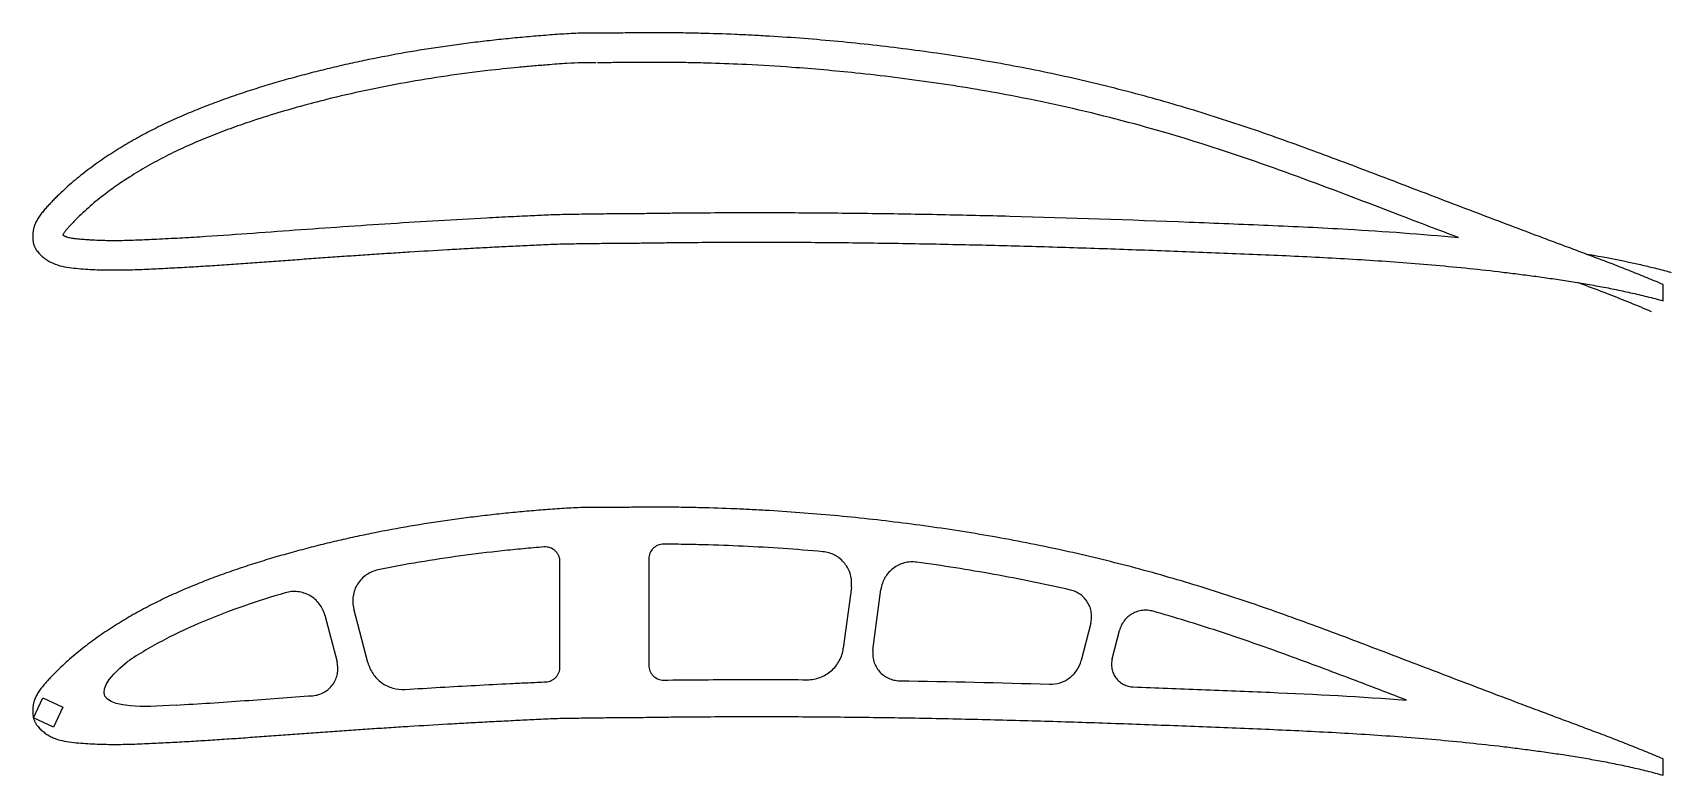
# Model space of a CAD drawing. Header units: millimetres. Extents: x -11497 to 404, y -3854 to 414.
# Drawn here: x -7118.3 to -6896.9, y 143.9 to 244.2 of the extents above; entities that cross this region are included whole.
import ezdxf

# ---------------------------------------------------------------- set-up
doc = ezdxf.new("R2010")
doc.units = ezdxf.units.MM

msp = doc.modelspace()

# ---------------------------------------------------------------- linework, layer by layer
at = {"color": 7, "linetype": 'Continuous', "lineweight": 25}
for p, q in [((-6897.9489, 207.9926), (-6897.9524, 210.198)), ((-7035.0659, 173.0935), (-7035.0659, 158.722)), ((-7047.0659, 158.4821), (-7047.0659, 172.7232)), ((-7007.6785, 169.2603), (-7008.7671, 161.0187)), ((-7004.7617, 160.7826), (-7003.6785, 168.9798)), ((-7073.0343, 159.0901), (-7074.9399, 166.342)), ((-7078.8552, 165.5032), (-7077.2001, 159.2045)), ((-6975.3194, 164.408), (-6976.6161, 159.3712)), ((-6972.4246, 159.608), (-6971.4467, 163.409)), ((-7105.5803, 159.1814), (-7105.5806, 159.1817)), ((-7118.2304, 151.6079), (-7116.9626, 154.3268)), ((-7116.9626, 154.3268), (-7114.2437, 153.0589)), ((-7114.2437, 153.0589), (-7115.5115, 150.34)), ((-7098.9663, 153.3495), (-7098.9647, 153.3496)), ((-7115.5115, 150.34), (-7118.2304, 151.6079)), ((-6897.9489, 143.8573), (-6897.9524, 146.0627))]:
    msp.add_line(p, q, dxfattribs=at)
for points, knots in [([(-7042.0659, 244.174), (-7042.9102, 244.1946), (-7044.6012, 244.1781), (-7047.1346, 244.0346), (-7049.6647, 243.8353), (-7052.1944, 243.6218), (-7054.7218, 243.3744), (-7057.2467, 243.0968), (-7059.7689, 242.7893), (-7063.1268, 242.3329), (-7067.3137, 241.6786), (-7071.4823, 240.9045), (-7074.8031, 240.2097), (-7077.2857, 239.6498), (-7079.7596, 239.0503), (-7082.2239, 238.4108), (-7084.6779, 237.7311), (-7087.12, 237.0082), (-7089.5481, 236.2382), (-7091.9588, 235.4146), (-7094.3517, 234.5393), (-7096.7202, 233.5992), (-7099.0629, 232.5955), (-7101.3701, 231.512), (-7103.6333, 230.3384), (-7105.8499, 229.0789), (-7108.0106, 227.7254), (-7109.7637, 226.5246), (-7111.1277, 225.5103), (-7112.1291, 224.7214), (-7113.1079, 223.9046), (-7114.0564, 223.0525), (-7114.8249, 222.3191), (-7115.4264, 221.7187), (-7115.8714, 221.2624), (-7116.3099, 220.7998), (-7116.7323, 220.3222), (-7117.1341, 219.8273), (-7117.5069, 219.3099), (-7117.7857, 218.8572), (-7117.974, 218.4761), (-7118.1013, 218.1839), (-7118.1831, 217.931), (-7118.2354, 217.7253), (-7118.2694, 217.5697), (-7118.2924, 217.412), (-7118.3066, 217.2004), (-7118.3324, 216.9357), (-7118.3264, 216.6699), (-7118.3218, 216.4576), (-7118.316, 216.2986), (-7118.3057, 216.1398), (-7118.2909, 215.9818), (-7118.2703, 215.8243), (-7118.2297, 215.6707), (-7118.1771, 215.5208), (-7118.1196, 215.3724), (-7118.0534, 215.2275), (-7117.9786, 215.087), (-7117.8962, 214.9508), (-7117.7775, 214.7748), (-7117.5511, 214.4799), (-7117.257, 214.172), (-7116.9339, 213.8961), (-7116.6004, 213.6327), (-7116.1522, 213.3465), (-7115.3959, 212.9566), (-7114.3774, 212.6366), (-7113.1154, 212.4482), (-7111.8457, 212.3336), (-7110.5743, 212.2425), (-7109.3006, 212.1917), (-7108.0264, 212.162), (-7106.7518, 212.1631), (-7105.4774, 212.1819), (-7104.2036, 212.2234), (-7102.9303, 212.2755), (-7101.6575, 212.3357), (-7100.3849, 212.4007), (-7099.1124, 212.4679), (-7097.4162, 212.5609), (-7095.2963, 212.6841), (-7092.7539, 212.8487), (-7090.2126, 213.025), (-7087.6722, 213.2087), (-7085.1323, 213.3949), (-7082.5928, 213.5809), (-7080.0536, 213.7652), (-7077.5146, 213.9455), (-7074.9757, 214.1212), (-7072.4371, 214.2926), (-7069.8987, 214.4587), (-7066.5144, 214.6745), (-7063.1306, 214.8772), (-7059.7474, 215.0694), (-7057.2102, 215.2057), (-7054.6736, 215.3377), (-7052.5601, 215.445), (-7050.8692, 215.5205), (-7049.6014, 215.5814), (-7048.3339, 215.6444), (-7047.0658, 215.6888), (-7045.7974, 215.7142), (-7044.1064, 215.735), (-7042.8383, 215.7461), (-7041.2375, 215.7759), (-7039.7262, 215.791), (-7037.838, 215.7989), (-7036.3278, 215.8096), (-7034.8179, 215.8314), (-7032.9309, 215.8581), (-7030.6673, 215.8819), (-7027.65, 215.9068), (-7023.88, 215.9259), (-7019.3585, 215.9316), (-7014.8394, 215.9159), (-7010.3225, 215.8838), (-7005.8076, 215.8341), (-7001.2945, 215.7714), (-6996.7832, 215.691), (-6992.2734, 215.597), (-6986.2622, 215.4534), (-6978.7511, 215.2393), (-6969.741, 214.9332), (-6962.2336, 214.6494), (-6956.2272, 214.4128), (-6951.7221, 214.2282), (-6947.2169, 214.0266), (-6942.7119, 213.7987), (-6938.2075, 213.5354), (-6933.7045, 213.2275), (-6929.2037, 212.8655), (-6924.7061, 212.4464), (-6920.962, 212.0395), (-6917.9699, 211.6769), (-6915.7276, 211.386), (-6913.4873, 211.0755), (-6911.2495, 210.7432), (-6909.0147, 210.3862), (-6906.7845, 209.9978), (-6904.5604, 209.571), (-6902.3443, 209.1005), (-6900.1392, 208.578), (-6898.6759, 208.1989), (-6897.9489, 207.9926)], [0, 0, 0, 0, 0.00825074, 0.01650149, 0.02475223, 0.03300297, 0.04125371, 0.04950446, 0.0577552, 0.06600594, 0.08250743, 0.09900892, 0.10725966, 0.1155104, 0.12376114, 0.13201189, 0.14026263, 0.14851337, 0.15676412, 0.16501486, 0.1732656, 0.18151635, 0.18976709, 0.19801783, 0.20626857, 0.21451932, 0.22277006, 0.2310208, 0.23514617, 0.23927155, 0.24339692, 0.24752229, 0.25164766, 0.25371035, 0.25577303, 0.25783572, 0.2598984, 0.26196109, 0.26402378, 0.26608646, 0.2671178, 0.26814915, 0.26918049, 0.26969616, 0.27021183, 0.2707275, 0.27124318, 0.27227452, 0.27330586, 0.27382153, 0.2743372, 0.27485288, 0.27536855, 0.27588422, 0.27639989, 0.27691556, 0.27743123, 0.2779469, 0.27846258, 0.27897825, 0.27949392, 0.28052526, 0.28258795, 0.28361929, 0.28465063, 0.28671332, 0.288776, 0.29290138, 0.29702675, 0.30115212, 0.30527749, 0.30940286, 0.31352823, 0.3176536, 0.32177898, 0.32590435, 0.33002972, 0.33415509, 0.33828046, 0.34240583, 0.3465312, 0.35478195, 0.36303269, 0.37128343, 0.37953418, 0.38778492, 0.39603566, 0.40428641, 0.41253715, 0.42078789, 0.42903863, 0.43728938, 0.44554012, 0.46204161, 0.47029235, 0.47854309, 0.48679384, 0.49504458, 0.49916995, 0.50329532, 0.50742069, 0.51154606, 0.51567144, 0.51979681, 0.52804755, 0.52804755, 0.53542181, 0.54279606, 0.54648319, 0.55017032, 0.55754458, 0.56491884, 0.57229309, 0.58704161, 0.60179012, 0.61653863, 0.63128715, 0.64603566, 0.66078418, 0.67553269, 0.6902812, 0.70502972, 0.73452675, 0.76402378, 0.7935208, 0.80826932, 0.82301783, 0.83776635, 0.85251486, 0.86726337, 0.88201189, 0.8967604, 0.91150892, 0.92625743, 0.93363169, 0.94100594, 0.9483802, 0.95575446, 0.96312871, 0.97050297, 0.97787723, 0.98525149, 0.99262574, 1, 1, 1, 1]), ([(-6897.9524, 210.198), (-6898.6675, 210.5043), (-6900.1041, 211.1021), (-6902.2689, 211.9747), (-6904.4422, 212.8256), (-6906.6219, 213.66), (-6908.8068, 214.4807), (-6910.9937, 215.2961), (-6913.1799, 216.1132), (-6916.0932, 217.2069), (-6919.7323, 218.581), (-6924.0953, 220.2404), (-6928.4563, 221.9051), (-6932.8165, 223.5717), (-6937.1767, 225.2381), (-6942.9968, 227.4431), (-6948.8363, 229.5972), (-6954.7193, 231.6294), (-6960.6366, 233.5595), (-6968.1027, 235.752), (-6977.1603, 238.0222), (-6984.7813, 239.5943), (-6990.9118, 240.6697), (-6995.5246, 241.3861), (-7000.1492, 242.0217), (-7004.7839, 242.5786), (-7009.4273, 243.0576), (-7014.0783, 243.4562), (-7017.9591, 243.7236), (-7021.0663, 243.8949), (-7024.1748, 244.0419), (-7027.2851, 244.1431), (-7030.3965, 244.2086), (-7032.7303, 244.2289), (-7035.0643, 244.2374), (-7037.3981, 244.2091), (-7039.732, 244.1939), (-7041.2879, 244.184), (-7042.0659, 244.174)], [0, 0, 0, 0, 0.015625, 0.03125, 0.046875, 0.0625, 0.078125, 0.09375, 0.109375, 0.125, 0.15625, 0.1875, 0.21875, 0.25, 0.28125, 0.3125, 0.375, 0.40625, 0.4375, 0.5, 0.5625, 0.625, 0.65625, 0.6875, 0.71875, 0.75, 0.78125, 0.8125, 0.84375, 0.859375, 0.875, 0.90625, 0.921875, 0.9375, 0.953125, 0.96875, 0.984375, 1, 1, 1, 1]), ([(-7042.0659, 180.0387), (-7042.9102, 180.0593), (-7044.6012, 180.0428), (-7047.1346, 179.8993), (-7049.6647, 179.7), (-7052.1944, 179.4865), (-7054.7218, 179.2392), (-7057.2467, 178.9615), (-7059.7689, 178.654), (-7063.1268, 178.1977), (-7067.3137, 177.5434), (-7071.4823, 176.7693), (-7074.8031, 176.0745), (-7077.2857, 175.5146), (-7079.7596, 174.915), (-7082.2239, 174.2755), (-7084.6779, 173.5958), (-7087.12, 172.8729), (-7089.5481, 172.103), (-7091.9588, 171.2793), (-7094.3517, 170.404), (-7096.7202, 169.464), (-7099.0629, 168.4602), (-7101.3701, 167.3767), (-7103.6333, 166.2032), (-7105.8499, 164.9436), (-7108.0106, 163.5901), (-7109.7637, 162.3893), (-7111.1277, 161.375), (-7112.1291, 160.5862), (-7113.1079, 159.7694), (-7114.0564, 158.9172), (-7114.8249, 158.1838), (-7115.4264, 157.5835), (-7115.8714, 157.1271), (-7116.3099, 156.6645), (-7116.7323, 156.1869), (-7117.1341, 155.6921), (-7117.5069, 155.1747), (-7117.7857, 154.722), (-7117.974, 154.3408), (-7118.1013, 154.0487), (-7118.1831, 153.7957), (-7118.2354, 153.59), (-7118.2694, 153.4344), (-7118.2924, 153.2767), (-7118.3066, 153.0651), (-7118.3324, 152.8004), (-7118.3264, 152.5346), (-7118.3218, 152.3223), (-7118.316, 152.1633), (-7118.3057, 152.0045), (-7118.2909, 151.8465), (-7118.2703, 151.689), (-7118.2297, 151.5355), (-7118.1771, 151.3856), (-7118.1196, 151.2371), (-7118.0534, 151.0923), (-7117.9786, 150.9517), (-7117.8962, 150.8155), (-7117.7775, 150.6396), (-7117.5511, 150.3446), (-7117.257, 150.0367), (-7116.9339, 149.7609), (-7116.6004, 149.4974), (-7116.1522, 149.2112), (-7115.3959, 148.8213), (-7114.3774, 148.5014), (-7113.1154, 148.313), (-7111.8457, 148.1984), (-7110.5743, 148.1072), (-7109.3006, 148.0564), (-7108.0264, 148.0268), (-7106.7518, 148.0278), (-7105.4774, 148.0466), (-7104.2036, 148.0882), (-7102.9303, 148.1403), (-7101.6575, 148.2005), (-7100.3849, 148.2654), (-7099.1124, 148.3326), (-7097.4162, 148.4256), (-7095.2963, 148.5488), (-7092.7539, 148.7134), (-7090.2126, 148.8897), (-7087.6722, 149.0734), (-7085.1323, 149.2596), (-7082.5928, 149.4456), (-7080.0536, 149.6299), (-7077.5146, 149.8102), (-7074.9757, 149.9859), (-7072.4371, 150.1574), (-7069.8987, 150.3235), (-7066.5144, 150.5392), (-7063.1306, 150.7419), (-7059.7474, 150.9342), (-7057.2102, 151.0705), (-7054.6736, 151.2024), (-7052.5601, 151.3097), (-7050.8692, 151.3853), (-7049.6014, 151.4461), (-7048.3339, 151.5091), (-7047.0658, 151.5536), (-7045.7974, 151.579), (-7044.1064, 151.5998), (-7042.8383, 151.6108), (-7041.2375, 151.6406), (-7039.7262, 151.6557), (-7037.838, 151.6637), (-7036.3278, 151.6743), (-7034.8179, 151.6961), (-7032.9309, 151.7229), (-7030.6673, 151.7466), (-7027.65, 151.7715), (-7023.88, 151.7907), (-7019.3585, 151.7964), (-7014.8394, 151.7806), (-7010.3225, 151.7485), (-7005.8076, 151.6988), (-7001.2945, 151.6362), (-6996.7832, 151.5557), (-6992.2734, 151.4617), (-6986.2622, 151.3181), (-6978.7511, 151.1041), (-6969.741, 150.798), (-6962.2336, 150.5141), (-6956.2272, 150.2776), (-6951.7221, 150.0929), (-6947.2169, 149.8913), (-6942.7119, 149.6634), (-6938.2075, 149.4001), (-6933.7045, 149.0922), (-6929.2037, 148.7302), (-6924.7061, 148.3111), (-6920.962, 147.9042), (-6917.9699, 147.5416), (-6915.7276, 147.2508), (-6913.4873, 146.9403), (-6911.2495, 146.6079), (-6909.0147, 146.2509), (-6906.7845, 145.8625), (-6904.5604, 145.4358), (-6902.3443, 144.9652), (-6900.1392, 144.4427), (-6898.6759, 144.0636), (-6897.9489, 143.8573)], [0, 0, 0, 0, 0.00825074, 0.01650149, 0.02475223, 0.03300297, 0.04125371, 0.04950446, 0.0577552, 0.06600594, 0.08250743, 0.09900892, 0.10725966, 0.1155104, 0.12376114, 0.13201189, 0.14026263, 0.14851337, 0.15676412, 0.16501486, 0.1732656, 0.18151635, 0.18976709, 0.19801783, 0.20626857, 0.21451932, 0.22277006, 0.2310208, 0.23514617, 0.23927155, 0.24339692, 0.24752229, 0.25164766, 0.25371035, 0.25577303, 0.25783572, 0.2598984, 0.26196109, 0.26402378, 0.26608646, 0.2671178, 0.26814915, 0.26918049, 0.26969616, 0.27021183, 0.2707275, 0.27124318, 0.27227452, 0.27330586, 0.27382153, 0.2743372, 0.27485288, 0.27536855, 0.27588422, 0.27639989, 0.27691556, 0.27743123, 0.2779469, 0.27846258, 0.27897825, 0.27949392, 0.28052526, 0.28258795, 0.28361929, 0.28465063, 0.28671332, 0.288776, 0.29290138, 0.29702675, 0.30115212, 0.30527749, 0.30940286, 0.31352823, 0.3176536, 0.32177898, 0.32590435, 0.33002972, 0.33415509, 0.33828046, 0.34240583, 0.3465312, 0.35478195, 0.36303269, 0.37128343, 0.37953418, 0.38778492, 0.39603566, 0.40428641, 0.41253715, 0.42078789, 0.42903863, 0.43728938, 0.44554012, 0.46204161, 0.47029235, 0.47854309, 0.48679384, 0.49504458, 0.49916995, 0.50329532, 0.50742069, 0.51154606, 0.51567144, 0.51979681, 0.52804755, 0.52804755, 0.53542181, 0.54279606, 0.54648319, 0.55017032, 0.55754458, 0.56491884, 0.57229309, 0.58704161, 0.60179012, 0.61653863, 0.63128715, 0.64603566, 0.66078418, 0.67553269, 0.6902812, 0.70502972, 0.73452675, 0.76402378, 0.7935208, 0.80826932, 0.82301783, 0.83776635, 0.85251486, 0.86726337, 0.88201189, 0.8967604, 0.91150892, 0.92625743, 0.93363169, 0.94100594, 0.9483802, 0.95575446, 0.96312871, 0.97050297, 0.97787723, 0.98525149, 0.99262574, 1, 1, 1, 1]), ([(-6897.9524, 146.0627), (-6898.6675, 146.369), (-6900.1041, 146.9669), (-6902.2689, 147.8395), (-6904.4422, 148.6903), (-6906.6219, 149.5248), (-6908.8068, 150.3455), (-6910.9937, 151.1609), (-6913.1799, 151.978), (-6916.0932, 153.0716), (-6919.7323, 154.4457), (-6924.0953, 156.1051), (-6928.4563, 157.7698), (-6932.8165, 159.4364), (-6937.1767, 161.1028), (-6942.9968, 163.3079), (-6948.8363, 165.4619), (-6954.7193, 167.4942), (-6960.6366, 169.4243), (-6968.1027, 171.6167), (-6977.1603, 173.8869), (-6984.7813, 175.459), (-6990.9118, 176.5344), (-6995.5246, 177.2509), (-7000.1492, 177.8865), (-7004.7839, 178.4433), (-7009.4273, 178.9224), (-7014.0783, 179.321), (-7017.9591, 179.5884), (-7021.0663, 179.7596), (-7024.1748, 179.9066), (-7027.2851, 180.0078), (-7030.3965, 180.0733), (-7032.7303, 180.0936), (-7035.0643, 180.1021), (-7037.3981, 180.0738), (-7039.732, 180.0587), (-7041.2879, 180.0488), (-7042.0659, 180.0387)], [0, 0, 0, 0, 0.015625, 0.03125, 0.046875, 0.0625, 0.078125, 0.09375, 0.109375, 0.125, 0.15625, 0.1875, 0.21875, 0.25, 0.28125, 0.3125, 0.375, 0.40625, 0.4375, 0.5, 0.5625, 0.625, 0.65625, 0.6875, 0.71875, 0.75, 0.78125, 0.8125, 0.84375, 0.859375, 0.875, 0.90625, 0.921875, 0.9375, 0.953125, 0.96875, 0.984375, 1, 1, 1, 1]), ([(-7033.055, 175.0934), (-7033.1875, 175.0942), (-7033.3178, 175.0818), (-7033.5744, 175.0321), (-7033.702, 174.9942), (-7033.9453, 174.8945), (-7034.0608, 174.8334), (-7034.2794, 174.6886), (-7034.3829, 174.6043), (-7034.6613, 174.3276), (-7034.8114, 174.1042), (-7035.0124, 173.6219), (-7035.0659, 173.3585), (-7035.0659, 173.0935)], [0, 0, 0, 0, 0.125, 0.125, 0.25, 0.25, 0.375, 0.375, 0.5, 0.5, 0.75, 0.75, 1, 1, 1, 1]), ([(-7011.5454, 174.0814), (-7015.1242, 174.397), (-7018.706, 174.64), (-7024.0832, 174.8966), (-7025.8765, 174.9617), (-7028.5675, 175.0333), (-7029.4647, 175.0535), (-7031.2595, 175.0813), (-7032.1572, 175.0886), (-7033.055, 175.0934)], [0, 0, 0, 0, 0.5, 0.5, 0.75, 0.75, 0.875, 0.875, 1, 1, 1, 1]), ([(-7049.2284, 174.7166), (-7050.1698, 174.6399), (-7051.1109, 174.5602), (-7052.991, 174.3857), (-7053.9301, 174.2914), (-7056.7449, 173.9898), (-7058.6181, 173.7643), (-7064.2255, 172.9983), (-7067.9485, 172.375), (-7071.6538, 171.621)], [0, 0, 0, 0, 0.125, 0.125, 0.25, 0.25, 0.5, 0.5, 1, 1, 1, 1]), ([(-7047.0659, 172.7232), (-7047.0659, 172.8622), (-7047.0802, 172.9987), (-7047.1363, 173.267), (-7047.1789, 173.4003), (-7047.2894, 173.6523), (-7047.357, 173.7715), (-7047.517, 173.996), (-7047.6093, 174.1006), (-7047.9115, 174.3793), (-7048.1539, 174.5242), (-7048.543, 174.6585), (-7048.6794, 174.6904), (-7048.9524, 174.7247), (-7049.0899, 174.7279), (-7049.2284, 174.7166)], [0, 0, 0, 0, 0.125, 0.125, 0.25, 0.25, 0.375, 0.375, 0.5, 0.5, 0.75, 0.75, 0.875, 0.875, 1, 1, 1, 1]), ([(-7007.6784, 169.2606), (-7007.6404, 169.5485), (-7007.6321, 169.8352), (-7007.6723, 170.4064), (-7007.722, 170.6942), (-7007.8769, 171.2484), (-7007.9812, 171.5149), (-7008.2436, 172.0268), (-7008.4025, 172.2719), (-7008.7608, 172.7188), (-7008.9615, 172.9236), (-7009.4077, 173.2946), (-7009.6462, 173.4548), (-7010.1509, 173.7253), (-7010.4203, 173.8366), (-7010.9731, 174.0016), (-7011.2559, 174.0559), (-7011.5451, 174.0814)], [0, 0, 0, 0, 0.125, 0.125, 0.25, 0.25, 0.375, 0.375, 0.5, 0.5, 0.625, 0.625, 0.75, 0.75, 0.875, 0.875, 1, 1, 1, 1]), ([(-7071.6541, 171.6209), (-7071.9409, 171.5625), (-7072.2168, 171.4761), (-7072.7477, 171.2493), (-7073.0054, 171.1068), (-7073.4815, 170.7759), (-7073.7006, 170.5882), (-7074.1006, 170.1681), (-7074.2807, 169.9353), (-7074.586, 169.4453), (-7074.7137, 169.1855), (-7074.9165, 168.6369), (-7074.9883, 168.3569), (-7075.0751, 167.786), (-7075.0897, 167.4921), (-7075.0589, 166.912), (-7075.0143, 166.6254), (-7074.9399, 166.3423)], [0, 0, 0, 0, 0.125, 0.125, 0.25, 0.25, 0.375, 0.375, 0.5, 0.5, 0.625, 0.625, 0.75, 0.75, 0.875, 0.875, 1, 1, 1, 1]), ([(-6998.8574, 172.6583), (-6999.1381, 172.6965), (-6999.4178, 172.7065), (-6999.9755, 172.6725), (-7000.2564, 172.6274), (-7000.7999, 172.484), (-7001.0616, 172.3866), (-7001.5653, 172.1408), (-7001.8082, 171.9909), (-7002.2532, 171.6518), (-7002.4579, 171.4616), (-7002.8312, 171.0389), (-7002.9964, 170.8093), (-7003.2769, 170.3264), (-7003.3943, 170.0697), (-7003.577, 169.535), (-7003.6414, 169.261), (-7003.6785, 168.9802)], [0, 0, 0, 0, 0.125, 0.125, 0.25, 0.25, 0.375, 0.375, 0.5, 0.5, 0.625, 0.625, 0.75, 0.75, 0.875, 0.875, 1, 1, 1, 1]), ([(-6978.0545, 168.8948), (-6981.4924, 169.6839), (-6984.9456, 170.3881), (-6991.8806, 171.6383), (-6995.3627, 172.1823), (-6998.8571, 172.6583)], [0, 0, 0, 0, 0.5, 0.5, 1, 1, 1, 1]), ([(-7084.2021, 168.5198), (-7086.0835, 167.9669), (-7087.9472, 167.3739), (-7091.6311, 166.0902), (-7093.4521, 165.401), (-7097.0389, 163.8981), (-7098.8037, 163.0822), (-7102.2521, 161.2674), (-7103.9381, 160.2739), (-7105.5803, 159.1814)], [0, 0, 0, 0, 0.25, 0.25, 0.5, 0.5, 0.75, 0.75, 1, 1, 1, 1]), ([(-7078.8553, 165.5035), (-7078.9284, 165.7818), (-7079.0281, 166.0481), (-7079.2785, 166.5576), (-7079.4314, 166.8032), (-7079.78, 167.2549), (-7079.9748, 167.4611), (-7080.4054, 167.8344), (-7080.6423, 168.0013), (-7081.1369, 168.2805), (-7081.3969, 168.3951), (-7081.9431, 168.5727), (-7082.2224, 168.6332), (-7082.7861, 168.6981), (-7083.0744, 168.7025), (-7083.645, 168.6537), (-7083.9257, 168.6011), (-7084.2018, 168.5199)], [0, 0, 0, 0, 0.125, 0.125, 0.25, 0.25, 0.375, 0.375, 0.5, 0.5, 0.625, 0.625, 0.75, 0.75, 0.875, 0.875, 1, 1, 1, 1]), ([(-6975.3194, 164.4082), (-6975.258, 164.6467), (-6975.2215, 164.8872), (-6975.1961, 165.3723), (-6975.2079, 165.6196), (-6975.2799, 166.1024), (-6975.3395, 166.3378), (-6975.5055, 166.7962), (-6975.6129, 167.0198), (-6975.8658, 167.4347), (-6976.0122, 167.6288), (-6976.3459, 167.9895), (-6976.5292, 168.1513), (-6976.9231, 168.4353), (-6977.1364, 168.5592), (-6977.5827, 168.7614), (-6977.8142, 168.8396), (-6978.0542, 168.8947)], [0, 0, 0, 0, 0.125, 0.125, 0.25, 0.25, 0.375, 0.375, 0.5, 0.5, 0.625, 0.625, 0.75, 0.75, 0.875, 0.875, 1, 1, 1, 1]), ([(-6966.8827, 166.0223), (-6967.1197, 166.0897), (-6967.3594, 166.1324), (-6967.8439, 166.1705), (-6968.0915, 166.1654), (-6968.5766, 166.1064), (-6968.8137, 166.0533), (-6969.2768, 165.9001), (-6969.5035, 165.799), (-6969.9257, 165.5577), (-6970.124, 165.4168), (-6970.4941, 165.0934), (-6970.6614, 164.9144), (-6970.9565, 164.5285), (-6971.0862, 164.3187), (-6971.3008, 163.8775), (-6971.3853, 163.6479), (-6971.4467, 163.4093)], [0, 0, 0, 0, 0.125, 0.125, 0.25, 0.25, 0.375, 0.375, 0.5, 0.5, 0.625, 0.625, 0.75, 0.75, 0.875, 0.875, 1, 1, 1, 1]), ([(-6932.6483, 154.0183), (-6935.473, 155.0978), (-6938.2969, 156.1796), (-6943.9529, 158.3202), (-6946.7849, 159.3792), (-6952.4719, 161.4324), (-6955.3272, 162.4257), (-6961.0755, 164.3066), (-6963.9687, 165.1932), (-6966.8824, 166.0222)], [0, 0, 0, 0, 0.25, 0.25, 0.5, 0.5, 0.75, 0.75, 1, 1, 1, 1]), ([(-7013.6429, 156.7722), (-7013.3459, 156.7703), (-7013.0533, 156.7953), (-7012.4765, 156.8968), (-7012.1905, 156.974), (-7011.6355, 157.1797), (-7011.371, 157.3062), (-7010.8669, 157.605), (-7010.6253, 157.7794), (-7010.1803, 158.1668), (-7009.9777, 158.3783), (-7009.6113, 158.8366), (-7009.4465, 159.086), (-7009.1679, 159.6043), (-7009.0531, 159.8737), (-7008.8721, 160.4327), (-7008.806, 160.7239), (-7008.7671, 161.0184)], [0, 0, 0, 0, 0.125, 0.125, 0.25, 0.25, 0.375, 0.375, 0.5, 0.5, 0.625, 0.625, 0.75, 0.75, 0.875, 0.875, 1, 1, 1, 1]), ([(-7004.7617, 160.7823), (-7004.7958, 160.5242), (-7004.8021, 160.2672), (-7004.7614, 159.7551), (-7004.7131, 159.4972), (-7004.5654, 159.0038), (-7004.4665, 158.767), (-7004.218, 158.3132), (-7004.0692, 158.0992), (-7003.7338, 157.7107), (-7003.5439, 157.5323), (-7003.1313, 157.2202), (-7002.9114, 157.0877), (-7002.4449, 156.8694), (-7002.1969, 156.784), (-7001.6963, 156.6687), (-7001.4411, 156.6372), (-7001.1808, 156.6331)], [0, 0, 0, 0, 0.125, 0.125, 0.25, 0.25, 0.375, 0.375, 0.5, 0.5, 0.625, 0.625, 0.75, 0.75, 0.875, 0.875, 1, 1, 1, 1]), ([(-6972.4247, 159.6077), (-6972.482, 159.3851), (-6972.5133, 159.1603), (-6972.5261, 158.7065), (-6972.5066, 158.4753), (-6972.4181, 158.03), (-6972.3497, 157.8137), (-6972.1625, 157.394), (-6972.0472, 157.1982), (-6971.7752, 156.8348), (-6971.6164, 156.6658), (-6971.2705, 156.3715), (-6971.0826, 156.2444), (-6970.6758, 156.0314), (-6970.4635, 155.9492), (-6970.025, 155.8327), (-6969.7965, 155.7983), (-6969.5668, 155.79)], [0, 0, 0, 0, 0.125, 0.125, 0.25, 0.25, 0.375, 0.375, 0.5, 0.5, 0.625, 0.625, 0.75, 0.75, 0.875, 0.875, 1, 1, 1, 1]), ([(-7080.4873, 154.6121), (-7080.2171, 154.6316), (-7079.954, 154.6802), (-7079.4415, 154.8336), (-7079.1898, 154.9403), (-7078.7226, 155.202), (-7078.5049, 155.3571), (-7078.102, 155.7174), (-7077.9224, 155.918), (-7077.611, 156.3524), (-7077.4771, 156.5905), (-7077.2673, 157.0839), (-7077.1901, 157.3397), (-7077.0428, 158.1349), (-7077.0623, 158.68), (-7077.2, 159.2042)], [0, 0, 0, 0, 0.125, 0.125, 0.25, 0.25, 0.375, 0.375, 0.5, 0.5, 0.625, 0.625, 0.75, 0.75, 1, 1, 1, 1]), ([(-7073.0343, 159.0898), (-7072.8904, 158.5422), (-7072.6575, 158.0335), (-7072.1775, 157.334), (-7071.9997, 157.1179), (-7071.6097, 156.7185), (-7071.3966, 156.5345), (-7070.9385, 156.204), (-7070.6983, 156.0607), (-7070.1963, 155.8163), (-7069.9329, 155.7149), (-7069.1198, 155.4805), (-7068.5663, 155.4196), (-7068.0013, 155.4551)], [0, 0, 0, 0, 0.25, 0.25, 0.375, 0.375, 0.5, 0.5, 0.625, 0.625, 0.75, 0.75, 1, 1, 1, 1]), ([(-7048.9735, 156.4838), (-7048.8455, 156.4897), (-7048.72, 156.5077), (-7048.4743, 156.567), (-7048.3528, 156.6088), (-7048.121, 156.7143), (-7048.0115, 156.7775), (-7047.805, 156.9241), (-7047.7073, 157.0086), (-7047.5321, 157.1919), (-7047.4539, 157.2912), (-7047.3161, 157.5048), (-7047.257, 157.6193), (-7047.1157, 157.9714), (-7047.0659, 158.2258), (-7047.0659, 158.4821)], [0, 0, 0, 0, 0.125, 0.125, 0.25, 0.25, 0.375, 0.375, 0.5, 0.5, 0.625, 0.625, 0.75, 0.75, 1, 1, 1, 1]), ([(-7035.0659, 158.722), (-7035.0659, 158.5889), (-7035.0527, 158.458), (-7035.0012, 158.2006), (-7034.9622, 158.0726), (-7034.8604, 157.829), (-7034.7981, 157.7135), (-7034.6509, 157.495), (-7034.5653, 157.3917), (-7034.285, 157.1145), (-7034.0591, 156.9659), (-7033.5724, 156.769), (-7033.3073, 156.7184), (-7033.0411, 156.7217)], [0, 0, 0, 0, 0.125, 0.125, 0.25, 0.25, 0.375, 0.375, 0.5, 0.5, 0.75, 0.75, 1, 1, 1, 1]), ([(-6980.888, 156.1643), (-6980.4029, 156.1499), (-6979.929, 156.2158), (-6979.0037, 156.5088), (-6978.5781, 156.7277), (-6977.8018, 157.31), (-6977.4725, 157.6574), (-6976.9328, 158.4639), (-6976.7372, 158.9009), (-6976.6162, 159.371)], [0, 0, 0, 0, 0.25, 0.25, 0.5, 0.5, 0.75, 0.75, 1, 1, 1, 1]), ([(-7068.001, 155.4551), (-7064.8312, 155.6541), (-7061.6607, 155.8398), (-7056.9037, 156.0951), (-7055.3179, 156.1781), (-7052.939, 156.2972), (-7052.1459, 156.3339), (-7050.5596, 156.4066), (-7049.7666, 156.4471), (-7048.9735, 156.4838)], [0, 0, 0, 0, 0.5, 0.5, 0.75, 0.75, 0.875, 0.875, 1, 1, 1, 1]), ([(-7033.0411, 156.7217), (-7029.8082, 156.7618), (-7026.5753, 156.7818), (-7020.1093, 156.7993), (-7016.8763, 156.7924), (-7013.6432, 156.7722)], [0, 0, 0, 0, 0.5, 0.5, 1, 1, 1, 1]), ([(-6969.5665, 155.79), (-6966.4879, 155.6795), (-6963.4096, 155.563), (-6957.2534, 155.3235), (-6954.1754, 155.2017), (-6944.9434, 154.8026), (-6938.7915, 154.4867), (-6932.6483, 154.0183)], [0, 0, 0, 0, 0.25, 0.25, 0.5, 0.5, 1, 1, 1, 1]), ([(-7098.9647, 153.3496), (-7097.4235, 153.4336), (-7095.8827, 153.5235), (-7092.8024, 153.7221), (-7091.2628, 153.8293), (-7086.6446, 154.1605), (-7083.5664, 154.3909), (-7080.4877, 154.6121)], [0, 0, 0, 0, 0.25, 0.25, 0.5, 0.5, 1, 1, 1, 1])]:
    msp.add_open_spline(points, degree=3, knots=knots, dxfattribs=at)
at = {"color": 7, "linetype": 'Continuous'}
for points, knots in [([(-7042.1635, 240.1752), (-7043.4426, 240.2064), (-7044.7638, 240.1632), (-7047.0015, 240.0292), (-7047.89, 239.9625), (-7049.4495, 239.8378), (-7050.1155, 239.7829), (-7051.4343, 239.6693), (-7052.0892, 239.6101), (-7054.1023, 239.4168), (-7055.4611, 239.2722), (-7058.6882, 238.8976), (-7060.5484, 238.6547), (-7064.2667, 238.11), (-7066.1204, 237.8096), (-7071.5421, 236.839), (-7075.0919, 236.0859), (-7080.9644, 234.6198), (-7083.3073, 233.9775), (-7086.9456, 232.8728), (-7088.2577, 232.4509), (-7090.4908, 231.6857), (-7091.4166, 231.3556), (-7093.2442, 230.6731), (-7094.1489, 230.3187), (-7095.95, 229.5792), (-7096.8392, 229.1973), (-7098.5888, 228.4021), (-7099.4491, 227.9889), (-7101.1497, 227.1215), (-7101.9924, 226.667), (-7103.6459, 225.7237), (-7104.4565, 225.2339), (-7105.9102, 224.3047), (-7106.5551, 223.8746), (-7107.8087, 222.9959), (-7108.4187, 222.5459), (-7109.371, 221.8022), (-7109.7244, 221.517), (-7110.4072, 220.9454), (-7110.7356, 220.6588), (-7111.3959, 220.0593), (-7111.7244, 219.7502), (-7112.2929, 219.1962), (-7112.5385, 218.9504), (-7112.9103, 218.5691), (-7113.0408, 218.4337), (-7113.2786, 218.1822), (-7113.3858, 218.066), (-7113.5916, 217.8345), (-7113.6907, 217.719), (-7113.8711, 217.4992), (-7113.9525, 217.3949), (-7114.0753, 217.2281), (-7114.1212, 217.163), (-7114.2191, 217.0172), (-7114.2603, 216.95), (-7114.2856, 216.9051)], [0, 0, 0, 0, 0.014011877, 0.014011877, 0.022936428, 0.022936428, 0.029492874, 0.029492874, 0.036049319, 0.036049319, 0.049612724, 0.049612724, 0.068303888, 0.068303888, 0.086995052, 0.086995052, 0.123159578, 0.123159578, 0.147378694, 0.147378694, 0.161252905, 0.161252905, 0.171127105, 0.171127105, 0.181001305, 0.181001305, 0.190875504, 0.190875504, 0.200749704, 0.200749704, 0.210623904, 0.210623904, 0.220498104, 0.220498104, 0.228543138, 0.228543138, 0.236588172, 0.236588172, 0.241402061, 0.241402061, 0.246215949, 0.246215949, 0.251029838, 0.251029838, 0.254723197, 0.254723197, 0.256690604, 0.256690604, 0.258658011, 0.258658011, 0.260625419, 0.260625419, 0.262592826, 0.262592826, 0.263925624, 0.263925624, 0.265688571, 0.265688571, 0.265688571, 0.265688571]), ([(-6925.6305, 216.5455), (-6928.2799, 217.555), (-6930.9263, 218.567), (-6937.9121, 221.237), (-6942.2399, 222.8953), (-6950.891, 226.0825), (-6955.2157, 227.6055), (-6963.9216, 230.3843), (-6968.3124, 231.6451), (-6977.1601, 233.8979), (-6981.6152, 234.8852), (-6989.5659, 236.3958), (-6993.0455, 236.9725), (-7000.0405, 237.9844), (-7003.5505, 238.4207), (-7009.9471, 239.091), (-7012.8324, 239.346), (-7017.7681, 239.7031), (-7019.8159, 239.8263), (-7023.4542, 240.0049), (-7025.0358, 240.0673), (-7027.5421, 240.1432), (-7028.4632, 240.1668), (-7030.2947, 240.2037), (-7031.2048, 240.2154), (-7032.8128, 240.228), (-7033.5033, 240.2319), (-7034.8665, 240.2333), (-7035.5397, 240.2292), (-7036.9195, 240.216), (-7037.6249, 240.2086), (-7039.0241, 240.1982), (-7039.7222, 240.1942), (-7040.951, 240.1856), (-7041.4847, 240.1812), (-7042.0141, 240.1743)], [0.188297575, 0.188297575, 0.188297575, 0.188297575, 0.245178705, 0.245178705, 0.338496418, 0.338496418, 0.43181413, 0.43181413, 0.525131843, 0.525131843, 0.618449555, 0.618449555, 0.69050219, 0.69050219, 0.762554825, 0.762554825, 0.82158118, 0.82158118, 0.863427237, 0.863427237, 0.89580112, 0.89580112, 0.91452155, 0.91452155, 0.93324198, 0.93324198, 0.947211981, 0.947211981, 0.961181982, 0.961181982, 0.975151984, 0.975151984, 0.989121985, 0.989121985, 1, 1, 1, 1]), ([(-7114.2856, 216.9051), (-7114.2626, 216.8892), (-7114.2309, 216.8685), (-7114.1565, 216.8241), (-7114.1164, 216.8013), (-7114.0472, 216.7643), (-7114.0153, 216.7483), (-7113.9544, 216.7196), (-7113.9265, 216.7074), (-7113.858, 216.6801), (-7113.8199, 216.6661), (-7113.694, 216.6238), (-7113.5945, 216.5954), (-7113.3152, 216.5305), (-7113.1079, 216.4938), (-7112.6868, 216.4369), (-7112.4947, 216.4147), (-7112.1019, 216.3743), (-7111.8975, 216.3557), (-7111.4792, 216.3206), (-7111.2674, 216.3039), (-7110.8547, 216.2739), (-7110.6507, 216.2604), (-7110.1153, 216.2291), (-7109.7788, 216.2141), (-7109.1455, 216.1917), (-7108.8541, 216.1831), (-7108.2815, 216.1704), (-7107.9998, 216.1663), (-7107.4297, 216.1629), (-7107.1412, 216.1634), (-7106.4477, 216.1682), (-7106.047, 216.1738), (-7105.2525, 216.1917), (-7104.8512, 216.2044), (-7104.0344, 216.2339), (-7103.6234, 216.2505), (-7102.8003, 216.2863), (-7102.3873, 216.3056), (-7100.9399, 216.3763), (-7099.8973, 216.4313), (-7097.82, 216.5446), (-7096.7827, 216.6037), (-7093.6156, 216.7966), (-7091.4784, 216.9448), (-7087.1881, 217.2537), (-7085.0356, 217.4131), (-7080.7293, 217.7271), (-7078.5716, 217.8818), (-7074.2587, 218.1801), (-7072.1014, 218.3244), (-7067.7892, 218.6023), (-7065.6294, 218.7355), (-7061.3157, 218.9885), (-7059.155, 219.1083), (-7055.8841, 219.2803), (-7054.7712, 219.3383), (-7053.1645, 219.4186), (-7052.6763, 219.4424), (-7051.7022, 219.4875), (-7051.2238, 219.5089), (-7050.3492, 219.5501), (-7049.9536, 219.5693), (-7049.1486, 219.6086), (-7048.7341, 219.6286), (-7047.8956, 219.6624), (-7047.4752, 219.6764), (-7046.6371, 219.6983), (-7046.2224, 219.7064), (-7044.6646, 219.7311), (-7043.5423, 219.7373), (-7042.2729, 219.7574), (-7042.0983, 219.7607), (-7041.7239, 219.7672), (-7041.5371, 219.7701), (-7040.9782, 219.7779), (-7040.6073, 219.7818), (-7039.5001, 219.7913), (-7038.7689, 219.7947), (-7037.6097, 219.801), (-7037.1777, 219.8034), (-7036.3774, 219.8103), (-7036.0072, 219.8148), (-7035.2508, 219.8254), (-7034.8675, 219.831), (-7034.1028, 219.8418), (-7033.7199, 219.847), (-7032.5697, 219.8618), (-7031.8022, 219.8702), (-7030.2709, 219.8851), (-7029.506, 219.8917), (-7026.9959, 219.9105), (-7025.252, 219.9192), (-7020.3967, 219.933), (-7017.2832, 219.9276), (-7011.0671, 219.8915), (-7007.9603, 219.8606), (-7001.7529, 219.7797), (-6998.6475, 219.7275), (-6992.4453, 219.6027), (-6989.345, 219.5307), (-6978.1563, 219.2356), (-6970.0757, 218.9525), (-6958.4446, 218.5046), (-6954.886, 218.3653), (-6947.7484, 218.058), (-6944.1717, 217.8876), (-6935.6123, 217.3911), (-6930.6228, 217.0283), (-6925.6305, 216.5455)], [0.285130629, 0.285130629, 0.285130629, 0.285130629, 0.286356173, 0.286356173, 0.287368334, 0.287368334, 0.288380495, 0.288380495, 0.28949685, 0.28949685, 0.290613205, 0.290613205, 0.292845914, 0.292845914, 0.296114652, 0.296114652, 0.298350567, 0.298350567, 0.300586481, 0.300586481, 0.302756187, 0.302756187, 0.304925893, 0.304925893, 0.308516765, 0.308516765, 0.311487581, 0.311487581, 0.314458397, 0.314458397, 0.317429213, 0.317429213, 0.321513406, 0.321513406, 0.325597598, 0.325597598, 0.329681791, 0.329681791, 0.333765983, 0.333765983, 0.343935562, 0.343935562, 0.35410514, 0.35410514, 0.375072389, 0.375072389, 0.396039637, 0.396039637, 0.417006885, 0.417006885, 0.437974134, 0.437974134, 0.458941382, 0.458941382, 0.47990863, 0.47990863, 0.490773537, 0.490773537, 0.495478044, 0.495478044, 0.500182551, 0.500182551, 0.504094541, 0.504094541, 0.508006531, 0.508006531, 0.51191852, 0.51191852, 0.51583051, 0.51583051, 0.526766415, 0.526766415, 0.528541806, 0.528541806, 0.530317198, 0.530317198, 0.533867981, 0.533867981, 0.540969547, 0.540969547, 0.545214945, 0.545214945, 0.548940502, 0.548940502, 0.552666059, 0.552666059, 0.556391616, 0.556391616, 0.563842729, 0.563842729, 0.571293843, 0.571293843, 0.588291077, 0.588291077, 0.618632314, 0.618632314, 0.648973552, 0.648973552, 0.679314789, 0.679314789, 0.709656026, 0.709656026, 0.788850432, 0.788850432, 0.823780049, 0.823780049, 0.858709666, 0.858709666, 0.907213144, 0.907213144, 0.907213144, 0.907213144]), ([(-6908.4303, 214.3387), (-6907.8637, 214.2443), (-6907.2964, 214.1468), (-6904.8964, 213.7196), (-6903.0586, 213.356), (-6900.6014, 212.7976), (-6899.9837, 212.6511), (-6898.6853, 212.3316), (-6897.9955, 212.1556), (-6897.1486, 211.9227), (-6897.003, 211.8821), (-6896.857, 211.8406)], [0.9628905247, 0.9628905247, 0.9628905247, 0.9628905247, 0.9683721073, 0.9683721073, 0.9860468896, 0.9860468896, 0.9920110217, 0.9920110217, 0.9986301842, 0.9986301842, 1, 1, 1, 1]), ([(-6899.5275, 206.5211), (-6900.4623, 206.9216), (-6901.4163, 207.315), (-6903.3349, 208.0921), (-6904.2981, 208.474), (-6906.6591, 209.3943), (-6908.0586, 209.9263), (-6909.4687, 210.456)], [0, 0, 0, 0, 0.0211773184, 0.0211773184, 0.0423546368, 0.0423546368, 0.0728023322, 0.0728023322, 0.0728023322, 0.0728023322])]:
    msp.add_open_spline(points, degree=3, knots=knots, dxfattribs=at)
at = {"color": 7, "linetype": 'Continuous', "lineweight": 25}
for points in [[(-7098.9663, 153.3495), (-7109.1362, 152.482), (-7111.341, 154.426), (-7105.5806, 159.1817)], [(-7001.1805, 156.6331), (-6994.4153, 156.5256), (-6987.6513, 156.3661), (-6980.8883, 156.1644)]]:
    msp.add_open_spline(points, degree=3, dxfattribs=at)

doc.saveas('drawing.dxf')
